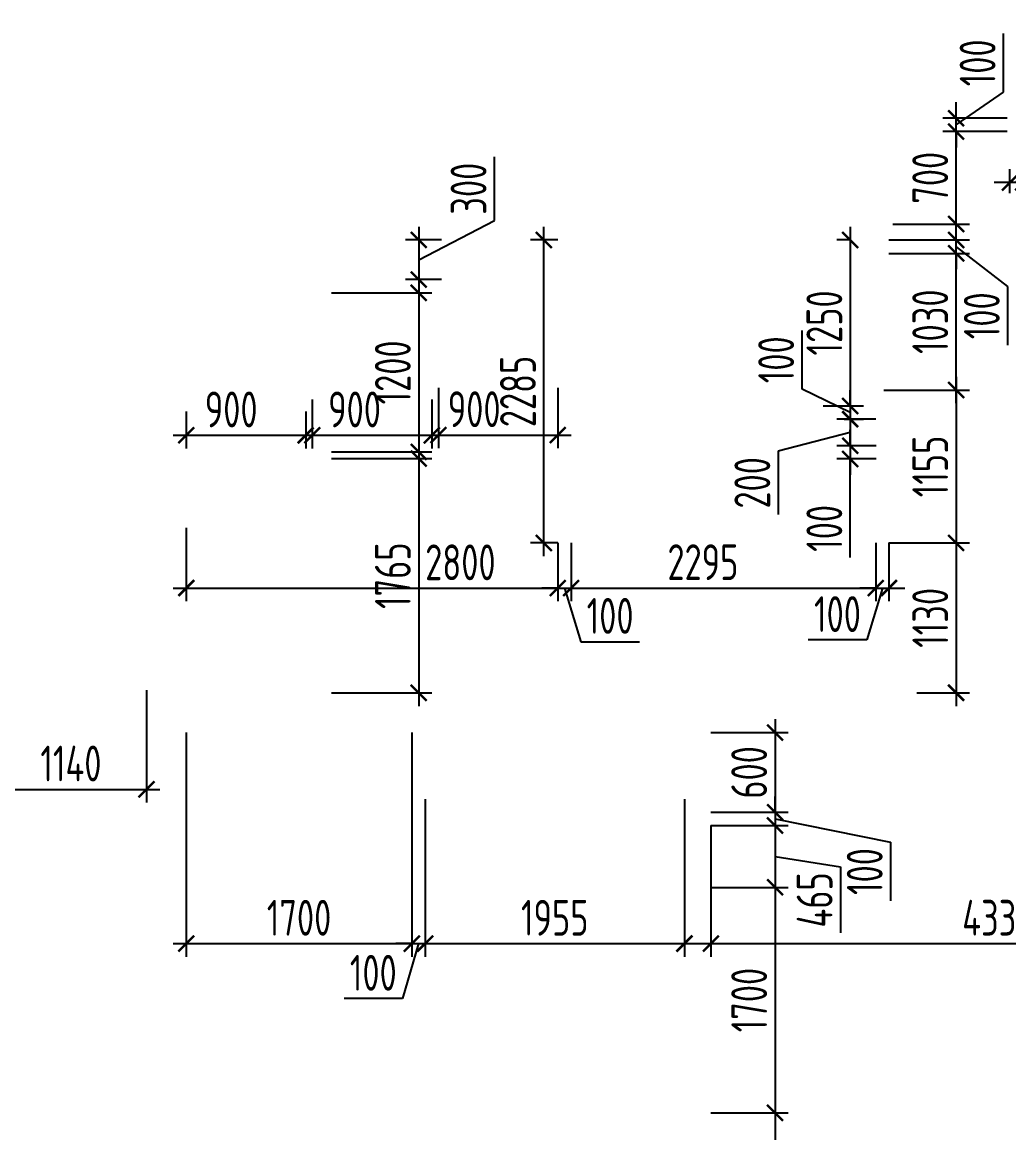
# Model space of a CAD drawing. Header units: millimetres. Extents: x -350007 to 536090, y -888 to 198380.
# Drawn here: x -60938 to -53500, y 71847 to 80223 of the extents above; entities that cross this region are included whole.
import ezdxf

# ---------------------------------------------------------------- set-up
doc = ezdxf.new("R2010")
doc.units = ezdxf.units.MM
doc.layers.add('АР_Размеры нов.', color=15, linetype='Continuous', lineweight=0)
doc.styles.add('ISOCPEUR', font='isocpeur.ttf', dxfattribs={"width": 0.7})
doc.dimstyles.new('R_100', dxfattribs={"dimtxt": 270, "dimasz": 120, "dimexe": 100, "dimexo": 0, "dimgap": 60, "dimtad": 1, "dimdec": 0, "dimrnd": 5, "dimzin": 0, "dimdsep": 46, "dimtxsty": 'ISOCPEUR', "dimblk": 'ARCHTICK', "dimcen": 0, "dimdle": 100, "dimclrd": 256, "dimclre": 256, "dimclrt": 256, "dimadec": 0, "dimazin": 0, "dimtfac": 2, "dimtdec": 0, "dimtofl": 0, "dimtmove": 1, "dimatfit": 3, "dimfxl": 1, "dimtvp": 3, "dimtolj": 1, "dimtzin": 0, "dimarcsym": 0})

# ---------------------------------------------------------------- blocks, each defined once
blk = doc.blocks.new('_ArchTick')
at = {"color": 0, "linetype": 'ByBlock', "const_width": 0.15}
blk.add_lwpolyline([(-0.5, -0.5), (0.5, 0.5)], dxfattribs=at)
blk = doc.blocks.new('*D2574')
at = {"layer": 'АР_Размеры нов.', "lineweight": -2, "ltscale": 100, "transparency": 16777216}
for p, q in [((-53897, 77348.7), (-53897, 78579)), ((-54403, 78479), (-53797, 78479)), ((-54443, 77448.7), (-53797, 77448.7))]:
    blk.add_line(p, q, dxfattribs=at)
at = {"layer": 'АР_Размеры нов.', "lineweight": -2, "ltscale": 100, "transparency": 16777216, "xscale": 120, "yscale": 120, "zscale": 120}
for p, rotation in [((-53897, 78479), 90), ((-53897, 77448.7), 270)]:
    blk.add_blockref('_ArchTick', p, dxfattribs=dict(at, rotation=rotation))
at = {"layer": 'АР_Размеры нов.', "ltscale": 100, "transparency": 16777216, "insert": (-54092, 77963.9), "char_height": 270, "attachment_point": 5, "rotation": 90, "style": 'ISOCPEUR'}
blk.add_mtext('\\A1;1030', dxfattribs=at)
blk = doc.blocks.new('*D2812')
at = {"layer": 'АР_Размеры нов.', "lineweight": -2, "ltscale": 100, "transparency": 16777216}
for p, q in [((-61140.7, 75185.7), (-61140.7, 74337.2)), ((-60000.7, 75185.7), (-60000.7, 74337.2)), ((-61240.7, 74437.2), (-59900.7, 74437.2))]:
    blk.add_line(p, q, dxfattribs=at)
at = {"layer": 'АР_Размеры нов.', "lineweight": -2, "ltscale": 100, "transparency": 16777216, "xscale": 120, "yscale": 120, "zscale": 120, "rotation": 180}
blk.add_blockref('_ArchTick', (-61140.7, 74437.2), dxfattribs=at)
at = {"layer": 'АР_Размеры нов.', "lineweight": -2, "ltscale": 100, "transparency": 16777216, "xscale": 120, "yscale": 120, "zscale": 120}
blk.add_blockref('_ArchTick', (-60000.7, 74437.2), dxfattribs=at)
at = {"layer": 'АР_Размеры нов.', "ltscale": 100, "transparency": 16777216, "insert": (-60570.7, 74632.2), "char_height": 270, "attachment_point": 5, "style": 'ISOCPEUR'}
blk.add_mtext('\\A1;1140', dxfattribs=at)
blk = doc.blocks.new('*D1911')
at = {"layer": 'АР_Размеры нов.', "lineweight": -2, "ltscale": 100, "transparency": 16777216}
for p, q in [((-55262, 73798.2), (-55262, 71898.2)), ((-55745.7, 73698.2), (-55162, 73698.2)), ((-55745.7, 71998.2), (-55162, 71998.2))]:
    blk.add_line(p, q, dxfattribs=at)
at = {"layer": 'АР_Размеры нов.', "lineweight": -2, "ltscale": 100, "transparency": 16777216, "xscale": 120, "yscale": 120, "zscale": 120}
for p, rotation in [((-55262, 73698.2), 90), ((-55262, 71998.2), 270)]:
    blk.add_blockref('_ArchTick', p, dxfattribs=dict(at, rotation=rotation))
at = {"layer": 'АР_Размеры нов.', "ltscale": 100, "transparency": 16777216, "insert": (-55457, 72848.2), "char_height": 270, "attachment_point": 5, "rotation": 90, "style": 'ISOCPEUR'}
blk.add_mtext('\\A1;1700', dxfattribs=at)
blk = doc.blocks.new('*D1912')
at = {"layer": 'АР_Размеры нов.', "lineweight": -2, "ltscale": 100, "transparency": 16777216}
for p, q in [((-53897, 77348.7), (-53897, 78579)), ((-54403, 78479), (-53797, 78479)), ((-54443, 77448.7), (-53797, 77448.7))]:
    blk.add_line(p, q, dxfattribs=at)
at = {"layer": 'АР_Размеры нов.', "lineweight": -2, "ltscale": 100, "transparency": 16777216, "xscale": 120, "yscale": 120, "zscale": 120}
for p, rotation in [((-53897, 78479), 90), ((-53897, 77448.7), 270)]:
    blk.add_blockref('_ArchTick', p, dxfattribs=dict(at, rotation=rotation))
at = {"layer": 'АР_Размеры нов.', "ltscale": 100, "transparency": 16777216, "insert": (-54092, 77963.9), "char_height": 270, "attachment_point": 5, "rotation": 90, "style": 'ISOCPEUR'}
blk.add_mtext('\\A1;1030', dxfattribs=at)
blk = doc.blocks.new('*D1915')
at = {"layer": 'АР_Размеры нов.', "lineweight": -2, "ltscale": 100, "transparency": 16777216}
for p, q in [((-55262, 72098.2), (-55262, 71095.7)), ((-55745.7, 71998.2), (-55162, 71998.2)), ((-55745.7, 71195.7), (-55162, 71195.7))]:
    blk.add_line(p, q, dxfattribs=at)
at = {"layer": 'АР_Размеры нов.', "lineweight": -2, "ltscale": 100, "transparency": 16777216, "xscale": 120, "yscale": 120, "zscale": 120}
for p, rotation in [((-55262, 71998.2), 90), ((-55262, 71195.7), 270)]:
    blk.add_blockref('_ArchTick', p, dxfattribs=dict(at, rotation=rotation))
at = {"layer": 'АР_Размеры нов.', "ltscale": 100, "transparency": 16777216, "insert": (-55457, 71596.9), "char_height": 270, "attachment_point": 5, "rotation": 90, "style": 'ISOCPEUR'}
blk.add_mtext('\\A1;800', dxfattribs=at)
blk = doc.blocks.new('*D1918')
at = {"layer": 'АР_Размеры нов.', "lineweight": -2, "ltscale": 500, "transparency": 16777216}
for p, q in [((-59700.7, 74865.7), (-59700.7, 73173.9)), ((-58000.7, 74865.7), (-58000.7, 73173.9)), ((-59800.7, 73273.9), (-57900.7, 73273.9))]:
    blk.add_line(p, q, dxfattribs=at)
at = {"layer": 'АР_Размеры нов.', "lineweight": -2, "ltscale": 500, "transparency": 16777216, "xscale": 120, "yscale": 120, "zscale": 120, "rotation": 180}
blk.add_blockref('_ArchTick', (-59700.7, 73273.9), dxfattribs=at)
at = {"layer": 'АР_Размеры нов.', "lineweight": -2, "ltscale": 500, "transparency": 16777216, "xscale": 120, "yscale": 120, "zscale": 120}
blk.add_blockref('_ArchTick', (-58000.7, 73273.9), dxfattribs=at)
at = {"layer": 'АР_Размеры нов.', "lineweight": 13, "ltscale": 500, "transparency": 16777216, "insert": (-58850.7, 73468.9), "char_height": 270, "attachment_point": 5, "style": 'ISOCPEUR'}
blk.add_mtext('\\A1;1700', dxfattribs=at)
blk = doc.blocks.new('*D1919')
at = {"layer": 'АР_Размеры нов.', "lineweight": -2, "ltscale": 500, "transparency": 16777216}
for p, q in [((-58000.7, 74865.7), (-58000.7, 73173.9)), ((-57900.7, 74364.5), (-57900.7, 73173.9)), ((-58000.7, 73273.9), (-58120.7, 73273.9)), ((-57950.7, 73273.9), (-58070.5, 72858.8)), ((-58000.7, 73273.9), (-57900.7, 73273.9)), ((-57900.7, 73273.9), (-57780.7, 73273.9)), ((-58070.5, 72858.8), (-58511.8, 72858.8))]:
    blk.add_line(p, q, dxfattribs=at)
at = {"layer": 'АР_Размеры нов.', "lineweight": -2, "ltscale": 500, "transparency": 16777216, "xscale": 120, "yscale": 120, "zscale": 120}
blk.add_blockref('_ArchTick', (-58000.7, 73273.9), dxfattribs=at)
at = {"layer": 'АР_Размеры нов.', "lineweight": -2, "ltscale": 500, "transparency": 16777216, "xscale": 120, "yscale": 120, "zscale": 120, "rotation": 180}
blk.add_blockref('_ArchTick', (-57900.7, 73273.9), dxfattribs=at)
at = {"layer": 'АР_Размеры нов.', "lineweight": 13, "ltscale": 500, "transparency": 16777216, "insert": (-58291.1, 73053.8), "char_height": 270, "attachment_point": 5, "style": 'ISOCPEUR'}
blk.add_mtext('\\A1;100', dxfattribs=at)
blk = doc.blocks.new('*D1920')
at = {"layer": 'АР_Размеры нов.', "lineweight": -2, "ltscale": 500, "transparency": 16777216}
for p, q in [((-57900.7, 74364.5), (-57900.7, 73173.9)), ((-55945.7, 74364.5), (-55945.7, 73173.9)), ((-58000.7, 73273.9), (-55845.7, 73273.9))]:
    blk.add_line(p, q, dxfattribs=at)
at = {"layer": 'АР_Размеры нов.', "lineweight": -2, "ltscale": 500, "transparency": 16777216, "xscale": 120, "yscale": 120, "zscale": 120, "rotation": 180}
blk.add_blockref('_ArchTick', (-57900.7, 73273.9), dxfattribs=at)
at = {"layer": 'АР_Размеры нов.', "lineweight": -2, "ltscale": 500, "transparency": 16777216, "xscale": 120, "yscale": 120, "zscale": 120}
blk.add_blockref('_ArchTick', (-55945.7, 73273.9), dxfattribs=at)
at = {"layer": 'АР_Размеры нов.', "lineweight": 13, "ltscale": 500, "transparency": 16777216, "insert": (-56923.2, 73468.9), "char_height": 270, "attachment_point": 5, "style": 'ISOCPEUR'}
blk.add_mtext('\\A1;1955', dxfattribs=at)
blk = doc.blocks.new('*D1921')
at = {"layer": 'АР_Размеры нов.', "lineweight": -2, "ltscale": 500, "transparency": 16777216}
for p, q in [((-51410.8, 74262.9), (-51410.8, 73173.9)), ((-55745.7, 74164.5), (-55745.7, 73173.9)), ((-55845.7, 73273.9), (-51310.8, 73273.9))]:
    blk.add_line(p, q, dxfattribs=at)
at = {"layer": 'АР_Размеры нов.', "lineweight": -2, "ltscale": 500, "transparency": 16777216, "xscale": 120, "yscale": 120, "zscale": 120, "rotation": 180}
blk.add_blockref('_ArchTick', (-55745.7, 73273.9), dxfattribs=at)
at = {"layer": 'АР_Размеры нов.', "lineweight": -2, "ltscale": 500, "transparency": 16777216, "xscale": 120, "yscale": 120, "zscale": 120}
blk.add_blockref('_ArchTick', (-51410.8, 73273.9), dxfattribs=at)
at = {"layer": 'АР_Размеры нов.', "lineweight": 13, "ltscale": 500, "transparency": 16777216, "insert": (-53578.2, 73468.9), "char_height": 270, "attachment_point": 5, "style": 'ISOCPEUR'}
blk.add_mtext('\\A1;4335', dxfattribs=at)
blk = doc.blocks.new('*D1922')
at = {"layer": 'АР_Размеры нов.', "lineweight": -2, "ltscale": 500, "transparency": 16777216}
for p, q in [((-55262, 74965.7), (-55262, 74164.5)), ((-55745.7, 74865.7), (-55162, 74865.7)), ((-55745.7, 74264.5), (-55162, 74264.5))]:
    blk.add_line(p, q, dxfattribs=at)
at = {"layer": 'АР_Размеры нов.', "lineweight": -2, "ltscale": 500, "transparency": 16777216, "xscale": 120, "yscale": 120, "zscale": 120}
for p, rotation in [((-55262, 74865.7), 90), ((-55262, 74264.5), 270)]:
    blk.add_blockref('_ArchTick', p, dxfattribs=dict(at, rotation=rotation))
at = {"layer": 'АР_Размеры нов.', "lineweight": 13, "ltscale": 500, "transparency": 16777216, "insert": (-55457, 74565.1), "char_height": 270, "attachment_point": 5, "rotation": 90, "style": 'ISOCPEUR'}
blk.add_mtext('\\A1;600', dxfattribs=at)
blk = doc.blocks.new('*D1923')
at = {"layer": 'АР_Размеры нов.', "lineweight": -2, "ltscale": 500, "transparency": 16777216}
for p, q in [((-55262, 74264.5), (-55262, 74384.5)), ((-55745.7, 74264.5), (-55162, 74264.5)), ((-55262, 74264.5), (-55262, 74164.5)), ((-55262, 74214.5), (-54391, 74038.1)), ((-55745.7, 74164.5), (-55162, 74164.5)), ((-55262, 74164.5), (-55262, 74044.5)), ((-54391, 74038.1), (-54391, 73596.8))]:
    blk.add_line(p, q, dxfattribs=at)
at = {"layer": 'АР_Размеры нов.', "lineweight": -2, "ltscale": 500, "transparency": 16777216, "xscale": 120, "yscale": 120, "zscale": 120}
for p, rotation in [((-55262, 74264.5), 270), ((-55262, 74164.5), 90)]:
    blk.add_blockref('_ArchTick', p, dxfattribs=dict(at, rotation=rotation))
at = {"layer": 'АР_Размеры нов.', "lineweight": 13, "ltscale": 500, "transparency": 16777216, "insert": (-54586, 73817.4), "char_height": 270, "attachment_point": 5, "rotation": 90, "style": 'ISOCPEUR'}
blk.add_mtext('\\A1;100', dxfattribs=at)
blk = doc.blocks.new('*D1924')
at = {"layer": 'АР_Размеры нов.', "lineweight": -2, "ltscale": 500, "transparency": 16777216}
for p, q in [((-55262, 74264.5), (-55262, 73598.2)), ((-55745.7, 74164.5), (-55162, 74164.5)), ((-55262, 73931.3), (-54768.7, 73852.3)), ((-54768.7, 73852.3), (-54768.7, 73354.3)), ((-55745.7, 73698.2), (-55162, 73698.2))]:
    blk.add_line(p, q, dxfattribs=at)
at = {"layer": 'АР_Размеры нов.', "lineweight": -2, "ltscale": 500, "transparency": 16777216, "xscale": 120, "yscale": 120, "zscale": 120}
for p, rotation in [((-55262, 74164.5), 90), ((-55262, 73698.2), 270)]:
    blk.add_blockref('_ArchTick', p, dxfattribs=dict(at, rotation=rotation))
at = {"layer": 'АР_Размеры нов.', "lineweight": 13, "ltscale": 500, "transparency": 16777216, "insert": (-54963.7, 73603.3), "char_height": 270, "attachment_point": 5, "rotation": 90, "style": 'ISOCPEUR'}
blk.add_mtext('\\A1;465', dxfattribs=at)
blk = doc.blocks.new('*D1925')
at = {"layer": 'АР_Размеры нов.', "lineweight": -2, "ltscale": 500, "transparency": 16777216}
for p, q in [((-57377.8, 78727.5), (-57377.8, 79206.6)), ((-57948.8, 78430.9), (-57377.8, 78727.5)), ((-57948.8, 78680.3), (-57948.8, 78181.5)), ((-57776.7, 78580.3), (-58048.8, 78580.3)), ((-57776.7, 78281.5), (-58048.8, 78281.5))]:
    blk.add_line(p, q, dxfattribs=at)
at = {"layer": 'АР_Размеры нов.', "lineweight": -2, "ltscale": 500, "transparency": 16777216, "xscale": 120, "yscale": 120, "zscale": 120}
for p, rotation in [((-57948.8, 78580.3), 90), ((-57948.8, 78281.5), 270)]:
    blk.add_blockref('_ArchTick', p, dxfattribs=dict(at, rotation=rotation))
at = {"layer": 'АР_Размеры нов.', "lineweight": 13, "ltscale": 500, "transparency": 16777216, "insert": (-57572.8, 78967), "char_height": 270, "attachment_point": 5, "rotation": 90, "style": 'ISOCPEUR'}
blk.add_mtext('\\A1;300', dxfattribs=at)
blk = doc.blocks.new('*D1926')
at = {"layer": 'АР_Размеры нов.', "lineweight": -2, "ltscale": 500, "transparency": 16777216}
for p, q in [((-57948.8, 78281.5), (-57948.8, 76881.5)), ((-58607, 78181.5), (-57848.8, 78181.5)), ((-58607, 76981.5), (-57848.8, 76981.5))]:
    blk.add_line(p, q, dxfattribs=at)
at = {"layer": 'АР_Размеры нов.', "lineweight": -2, "ltscale": 500, "transparency": 16777216, "xscale": 120, "yscale": 120, "zscale": 120}
for p, rotation in [((-57948.8, 78181.5), 90), ((-57948.8, 76981.5), 270)]:
    blk.add_blockref('_ArchTick', p, dxfattribs=dict(at, rotation=rotation))
at = {"layer": 'АР_Размеры нов.', "lineweight": 13, "ltscale": 500, "transparency": 16777216, "insert": (-58143.8, 77581.5), "char_height": 270, "attachment_point": 5, "rotation": 90, "style": 'ISOCPEUR'}
blk.add_mtext('\\A1;1200', dxfattribs=at)
blk = doc.blocks.new('*D1927')
at = {"layer": 'АР_Размеры нов.', "lineweight": -2, "ltscale": 500, "transparency": 16777216}
for p, q in [((-57948.8, 77031.5), (-57948.8, 75065.7)), ((-58607, 76931.5), (-57848.8, 76931.5)), ((-58607, 75165.7), (-57848.8, 75165.7))]:
    blk.add_line(p, q, dxfattribs=at)
at = {"layer": 'АР_Размеры нов.', "lineweight": -2, "ltscale": 500, "transparency": 16777216, "xscale": 120, "yscale": 120, "zscale": 120}
for p, rotation in [((-57948.8, 76931.5), 90), ((-57948.8, 75165.7), 270)]:
    blk.add_blockref('_ArchTick', p, dxfattribs=dict(at, rotation=rotation))
at = {"layer": 'АР_Размеры нов.', "lineweight": 13, "ltscale": 500, "transparency": 16777216, "insert": (-58143.8, 76048.6), "char_height": 270, "attachment_point": 5, "rotation": 90, "style": 'ISOCPEUR'}
blk.add_mtext('\\A1;1765', dxfattribs=at)
blk = doc.blocks.new('*D1928')
at = {"layer": 'АР_Размеры нов.', "lineweight": -2, "ltscale": 500, "transparency": 16777216}
for p, q in [((-59700.7, 77285.7), (-59700.7, 77007.4)), ((-58800.7, 77285.7), (-58800.7, 77007.4)), ((-59800.7, 77107.4), (-58700.7, 77107.4))]:
    blk.add_line(p, q, dxfattribs=at)
at = {"layer": 'АР_Размеры нов.', "lineweight": -2, "ltscale": 500, "transparency": 16777216, "xscale": 120, "yscale": 120, "zscale": 120, "rotation": 180}
blk.add_blockref('_ArchTick', (-59700.7, 77107.4), dxfattribs=at)
at = {"layer": 'АР_Размеры нов.', "lineweight": -2, "ltscale": 500, "transparency": 16777216, "xscale": 120, "yscale": 120, "zscale": 120}
blk.add_blockref('_ArchTick', (-58800.7, 77107.4), dxfattribs=at)
at = {"layer": 'АР_Размеры нов.', "lineweight": 13, "ltscale": 500, "transparency": 16777216, "insert": (-59362.6, 77302.4), "char_height": 270, "attachment_point": 5, "style": 'ISOCPEUR'}
blk.add_mtext('\\A1;900', dxfattribs=at)
blk = doc.blocks.new('*D1929')
at = {"layer": 'АР_Размеры нов.', "lineweight": -2, "ltscale": 500, "transparency": 16777216}
for p, q in [((-58750.7, 77378.2), (-58750.7, 77007.4)), ((-57850.4, 77378.2), (-57850.4, 77007.4)), ((-58850.7, 77107.4), (-57750.4, 77107.4))]:
    blk.add_line(p, q, dxfattribs=at)
at = {"layer": 'АР_Размеры нов.', "lineweight": -2, "ltscale": 500, "transparency": 16777216, "xscale": 120, "yscale": 120, "zscale": 120, "rotation": 180}
blk.add_blockref('_ArchTick', (-58750.7, 77107.4), dxfattribs=at)
at = {"layer": 'АР_Размеры нов.', "lineweight": -2, "ltscale": 500, "transparency": 16777216, "xscale": 120, "yscale": 120, "zscale": 120}
blk.add_blockref('_ArchTick', (-57850.4, 77107.4), dxfattribs=at)
at = {"layer": 'АР_Размеры нов.', "lineweight": 13, "ltscale": 500, "transparency": 16777216, "insert": (-58432.4, 77302.4), "char_height": 270, "attachment_point": 5, "style": 'ISOCPEUR'}
blk.add_mtext('\\A1;900', dxfattribs=at)
blk = doc.blocks.new('*D1930')
at = {"layer": 'АР_Размеры нов.', "lineweight": -2, "ltscale": 500, "transparency": 16777216}
for p, q in [((-57800.4, 77464.3), (-57800.4, 77009.2)), ((-56900.4, 77464.3), (-56900.4, 77009.2)), ((-57900.4, 77109.2), (-56800.4, 77109.2))]:
    blk.add_line(p, q, dxfattribs=at)
at = {"layer": 'АР_Размеры нов.', "lineweight": -2, "ltscale": 500, "transparency": 16777216, "xscale": 120, "yscale": 120, "zscale": 120, "rotation": 180}
blk.add_blockref('_ArchTick', (-57800.4, 77109.2), dxfattribs=at)
at = {"layer": 'АР_Размеры нов.', "lineweight": -2, "ltscale": 500, "transparency": 16777216, "xscale": 120, "yscale": 120, "zscale": 120}
blk.add_blockref('_ArchTick', (-56900.4, 77109.2), dxfattribs=at)
at = {"layer": 'АР_Размеры нов.', "lineweight": 13, "ltscale": 500, "transparency": 16777216, "insert": (-57530.5, 77304.2), "char_height": 270, "attachment_point": 5, "style": 'ISOCPEUR'}
blk.add_mtext('\\A1;900', dxfattribs=at)
blk = doc.blocks.new('*D1931')
at = {"layer": 'АР_Размеры нов.', "lineweight": -2, "ltscale": 500, "transparency": 16777216}
for p, q in [((-59700.7, 76409), (-59700.7, 75855.6)), ((-56900.4, 76295.2), (-56900.4, 75855.6)), ((-59800.7, 75955.6), (-56800.4, 75955.6))]:
    blk.add_line(p, q, dxfattribs=at)
at = {"layer": 'АР_Размеры нов.', "lineweight": -2, "ltscale": 500, "transparency": 16777216, "xscale": 120, "yscale": 120, "zscale": 120, "rotation": 180}
blk.add_blockref('_ArchTick', (-59700.7, 75955.6), dxfattribs=at)
at = {"layer": 'АР_Размеры нов.', "lineweight": -2, "ltscale": 500, "transparency": 16777216, "xscale": 120, "yscale": 120, "zscale": 120}
blk.add_blockref('_ArchTick', (-56900.4, 75955.6), dxfattribs=at)
at = {"layer": 'АР_Размеры нов.', "lineweight": 13, "ltscale": 500, "transparency": 16777216, "insert": (-57634.3, 76149.2), "char_height": 270, "attachment_point": 5, "style": 'ISOCPEUR'}
blk.add_mtext('\\A1;2800', dxfattribs=at)
blk = doc.blocks.new('*D1932')
at = {"layer": 'АР_Размеры нов.', "lineweight": -2, "ltscale": 500, "transparency": 16777216}
for p, q in [((-56900.4, 76295.2), (-56900.4, 75855.6)), ((-56800.4, 76295.2), (-56800.4, 75855.6)), ((-56900.4, 75955.6), (-57020.4, 75955.6)), ((-56900.4, 75955.6), (-56800.4, 75955.6)), ((-56850.4, 75955.6), (-56726.3, 75550.5)), ((-56800.4, 75955.6), (-56680.4, 75955.6)), ((-56726.3, 75550.5), (-56285, 75550.5))]:
    blk.add_line(p, q, dxfattribs=at)
at = {"layer": 'АР_Размеры нов.', "lineweight": -2, "ltscale": 500, "transparency": 16777216, "xscale": 120, "yscale": 120, "zscale": 120}
blk.add_blockref('_ArchTick', (-56900.4, 75955.6), dxfattribs=at)
at = {"layer": 'АР_Размеры нов.', "lineweight": -2, "ltscale": 500, "transparency": 16777216, "xscale": 120, "yscale": 120, "zscale": 120, "rotation": 180}
blk.add_blockref('_ArchTick', (-56800.4, 75955.6), dxfattribs=at)
at = {"layer": 'АР_Размеры нов.', "lineweight": 13, "ltscale": 500, "transparency": 16777216, "insert": (-56505.6, 75745.5), "char_height": 270, "attachment_point": 5, "style": 'ISOCPEUR'}
blk.add_mtext('\\A1;100', dxfattribs=at)
blk = doc.blocks.new('*D1933')
at = {"layer": 'АР_Размеры нов.', "lineweight": -2, "ltscale": 500, "transparency": 16777216}
for p, q in [((-56800.4, 76295.2), (-56800.4, 75855.6)), ((-54503, 76295.7), (-54503, 75855.6)), ((-56900.4, 75955.6), (-54403, 75955.6))]:
    blk.add_line(p, q, dxfattribs=at)
at = {"layer": 'АР_Размеры нов.', "lineweight": -2, "ltscale": 500, "transparency": 16777216, "xscale": 120, "yscale": 120, "zscale": 120, "rotation": 180}
blk.add_blockref('_ArchTick', (-56800.4, 75955.6), dxfattribs=at)
at = {"layer": 'АР_Размеры нов.', "lineweight": -2, "ltscale": 500, "transparency": 16777216, "xscale": 120, "yscale": 120, "zscale": 120}
blk.add_blockref('_ArchTick', (-54503, 75955.6), dxfattribs=at)
at = {"layer": 'АР_Размеры нов.', "lineweight": 13, "ltscale": 500, "transparency": 16777216, "insert": (-55805.8, 76150.6), "char_height": 270, "attachment_point": 5, "style": 'ISOCPEUR'}
blk.add_mtext('\\A1;2295', dxfattribs=at)
blk = doc.blocks.new('*D1934')
at = {"layer": 'АР_Размеры нов.', "lineweight": -2, "ltscale": 500, "transparency": 16777216}
for p, q in [((-54503, 76295.7), (-54503, 75855.6)), ((-54403, 76295.7), (-54403, 75855.6)), ((-54503, 75955.6), (-54623, 75955.6)), ((-54453, 75955.6), (-54570.5, 75563.8)), ((-54503, 75955.6), (-54403, 75955.6)), ((-54403, 75955.6), (-54283, 75955.6)), ((-54570.5, 75563.8), (-55011.8, 75563.8))]:
    blk.add_line(p, q, dxfattribs=at)
at = {"layer": 'АР_Размеры нов.', "lineweight": -2, "ltscale": 500, "transparency": 16777216, "xscale": 120, "yscale": 120, "zscale": 120}
blk.add_blockref('_ArchTick', (-54503, 75955.6), dxfattribs=at)
at = {"layer": 'АР_Размеры нов.', "lineweight": -2, "ltscale": 500, "transparency": 16777216, "xscale": 120, "yscale": 120, "zscale": 120, "rotation": 180}
blk.add_blockref('_ArchTick', (-54403, 75955.6), dxfattribs=at)
at = {"layer": 'АР_Размеры нов.', "lineweight": 13, "ltscale": 500, "transparency": 16777216, "insert": (-54791.2, 75758.8), "char_height": 270, "attachment_point": 5, "style": 'ISOCPEUR'}
blk.add_mtext('\\A1;100', dxfattribs=at)
blk = doc.blocks.new('*D1935')
at = {"layer": 'АР_Размеры нов.', "lineweight": -2, "ltscale": 500, "transparency": 16777216}
for p, q in [((-53897, 78580.3), (-53897, 78700.3)), ((-54403, 78580.3), (-53797, 78580.3)), ((-53897, 78479), (-53897, 78580.3)), ((-54403, 78479), (-53797, 78479)), ((-53897, 78529.7), (-53508.5, 78229.5)), ((-53897, 78479), (-53897, 78359)), ((-53508.5, 78229.5), (-53508.5, 77788.2))]:
    blk.add_line(p, q, dxfattribs=at)
at = {"layer": 'АР_Размеры нов.', "lineweight": -2, "ltscale": 500, "transparency": 16777216, "xscale": 120, "yscale": 120, "zscale": 120}
for p, rotation in [((-53897, 78580.3), 270), ((-53897, 78479), 90)]:
    blk.add_blockref('_ArchTick', p, dxfattribs=dict(at, rotation=rotation))
at = {"layer": 'АР_Размеры нов.', "lineweight": 13, "ltscale": 500, "transparency": 16777216, "insert": (-53703.5, 78008.9), "char_height": 270, "attachment_point": 5, "rotation": 90, "style": 'ISOCPEUR'}
blk.add_mtext('\\A1;100', dxfattribs=at)
blk = doc.blocks.new('*D1936')
at = {"layer": 'АР_Размеры нов.', "lineweight": -2, "ltscale": 500, "transparency": 16777216}
for p, q in [((-53897, 77548.7), (-53897, 76195.7)), ((-54443, 77448.7), (-53797, 77448.7)), ((-54403, 76295.7), (-53797, 76295.7))]:
    blk.add_line(p, q, dxfattribs=at)
at = {"layer": 'АР_Размеры нов.', "lineweight": -2, "ltscale": 500, "transparency": 16777216, "xscale": 120, "yscale": 120, "zscale": 120}
for p, rotation in [((-53897, 77448.7), 90), ((-53897, 76295.7), 270)]:
    blk.add_blockref('_ArchTick', p, dxfattribs=dict(at, rotation=rotation))
at = {"layer": 'АР_Размеры нов.', "lineweight": 13, "ltscale": 500, "transparency": 16777216, "insert": (-54092, 76872.2), "char_height": 270, "attachment_point": 5, "rotation": 90, "style": 'ISOCPEUR'}
blk.add_mtext('\\A1;1155', dxfattribs=at)
blk = doc.blocks.new('*D1937')
at = {"layer": 'АР_Размеры нов.', "lineweight": -2, "ltscale": 500, "transparency": 16777216}
for p, q in [((-53897, 76395.7), (-53897, 75065.7)), ((-54403, 76295.7), (-53797, 76295.7)), ((-54192.4, 75165.7), (-53797, 75165.7))]:
    blk.add_line(p, q, dxfattribs=at)
at = {"layer": 'АР_Размеры нов.', "lineweight": -2, "ltscale": 500, "transparency": 16777216, "xscale": 120, "yscale": 120, "zscale": 120}
for p, rotation in [((-53897, 76295.7), 90), ((-53897, 75165.7), 270)]:
    blk.add_blockref('_ArchTick', p, dxfattribs=dict(at, rotation=rotation))
at = {"layer": 'АР_Размеры нов.', "lineweight": 13, "ltscale": 500, "transparency": 16777216, "insert": (-54092, 75730.7), "char_height": 270, "attachment_point": 5, "rotation": 90, "style": 'ISOCPEUR'}
blk.add_mtext('\\A1;1130', dxfattribs=at)
blk = doc.blocks.new('*D1938')
at = {"layer": 'АР_Размеры нов.', "lineweight": -2, "ltscale": 500, "transparency": 16777216}
for p, q in [((-54695.4, 78680.4), (-54695.4, 77228.7)), ((-54695.4, 78580.4), (-54795.4, 78580.4)), ((-54898.8, 77328.7), (-54595.4, 77328.7))]:
    blk.add_line(p, q, dxfattribs=at)
at = {"layer": 'АР_Размеры нов.', "lineweight": -2, "ltscale": 500, "transparency": 16777216, "xscale": 120, "yscale": 120, "zscale": 120}
for p, rotation in [((-54695.4, 78580.4), 90), ((-54695.4, 77328.7), 270)]:
    blk.add_blockref('_ArchTick', p, dxfattribs=dict(at, rotation=rotation))
at = {"layer": 'АР_Размеры нов.', "lineweight": 13, "ltscale": 500, "transparency": 16777216, "insert": (-54890.4, 77954.6), "char_height": 270, "attachment_point": 5, "rotation": 90, "style": 'ISOCPEUR'}
blk.add_mtext('\\A1;1250', dxfattribs=at)
blk = doc.blocks.new('*D1939')
at = {"layer": 'АР_Размеры нов.', "lineweight": -2, "ltscale": 500, "transparency": 16777216}
for p, q in [((-55058.7, 77456.3), (-55058.7, 77897.6)), ((-54695.4, 77278.7), (-55058.7, 77456.3)), ((-54695.4, 77328.7), (-54695.4, 77448.7)), ((-54742.2, 77328.7), (-54595.4, 77328.7)), ((-54695.4, 77328.7), (-54695.4, 77228.7)), ((-54742.2, 77228.7), (-54595.4, 77228.7)), ((-54695.4, 77228.7), (-54695.4, 77108.7))]:
    blk.add_line(p, q, dxfattribs=at)
at = {"layer": 'АР_Размеры нов.', "lineweight": -2, "ltscale": 500, "transparency": 16777216, "xscale": 120, "yscale": 120, "zscale": 120}
for p, rotation in [((-54695.4, 77328.7), 270), ((-54695.4, 77228.7), 90)]:
    blk.add_blockref('_ArchTick', p, dxfattribs=dict(at, rotation=rotation))
at = {"layer": 'АР_Размеры нов.', "lineweight": 13, "ltscale": 500, "transparency": 16777216, "insert": (-55253.7, 77677), "char_height": 270, "attachment_point": 5, "rotation": 90, "style": 'ISOCPEUR'}
blk.add_mtext('\\A1;100', dxfattribs=at)
blk = doc.blocks.new('*D2201')
at = {"layer": 'АР_Размеры нов.', "lineweight": -2, "ltscale": 500, "transparency": 16777216}
for p, q in [((-57005.3, 76195.2), (-57005.3, 78680.3)), ((-56900.4, 78580.3), (-57105.3, 78580.3)), ((-56900.4, 76295.2), (-57105.3, 76295.2))]:
    blk.add_line(p, q, dxfattribs=at)
at = {"layer": 'АР_Размеры нов.', "lineweight": -2, "ltscale": 500, "transparency": 16777216, "xscale": 120, "yscale": 120, "zscale": 120}
for p, rotation in [((-57005.3, 78580.3), 90), ((-57005.3, 76295.2), 270)]:
    blk.add_blockref('_ArchTick', p, dxfattribs=dict(at, rotation=rotation))
at = {"layer": 'АР_Размеры нов.', "lineweight": 13, "ltscale": 500, "transparency": 16777216, "insert": (-57200.3, 77437.7), "char_height": 270, "attachment_point": 5, "rotation": 90, "style": 'ISOCPEUR'}
blk.add_mtext('\\A1;2285', dxfattribs=at)
blk = doc.blocks.new('*D2098')
at = {"layer": 'АР_Размеры нов.', "lineweight": -2, "ltscale": 500, "transparency": 16777216}
for p, q in [((-53441.2, 79013.9), (-53343.7, 79338.9)), ((-53343.7, 79338.9), (-52902.4, 79338.9)), ((-53491.2, 78934.2), (-53491.2, 79113.9)), ((-53391.2, 78660.4), (-53391.2, 79113.9)), ((-53491.2, 79013.9), (-53611.2, 79013.9)), ((-53391.2, 79013.9), (-53491.2, 79013.9)), ((-53391.2, 79013.9), (-53271.2, 79013.9))]:
    blk.add_line(p, q, dxfattribs=at)
at = {"layer": 'АР_Размеры нов.', "lineweight": -2, "ltscale": 500, "transparency": 16777216, "xscale": 120, "yscale": 120, "zscale": 120}
blk.add_blockref('_ArchTick', (-53491.2, 79013.9), dxfattribs=at)
at = {"layer": 'АР_Размеры нов.', "lineweight": -2, "ltscale": 500, "transparency": 16777216, "xscale": 120, "yscale": 120, "zscale": 120, "rotation": 180}
blk.add_blockref('_ArchTick', (-53391.2, 79013.9), dxfattribs=at)
at = {"layer": 'АР_Размеры нов.', "lineweight": 13, "ltscale": 500, "transparency": 16777216, "insert": (-53123, 79533.9), "char_height": 270, "attachment_point": 5, "style": 'ISOCPEUR'}
blk.add_mtext('\\A1;100', dxfattribs=at)
blk = doc.blocks.new('*D2099')
at = {"layer": 'АР_Размеры нов.', "lineweight": -2, "ltscale": 500, "transparency": 16777216}
for p, q in [((-53897, 78600.3), (-53897, 79498.5)), ((-53511.2, 79398.5), (-53997, 79398.5)), ((-54374, 78700.3), (-53797, 78700.3))]:
    blk.add_line(p, q, dxfattribs=at)
at = {"layer": 'АР_Размеры нов.', "lineweight": -2, "ltscale": 500, "transparency": 16777216, "xscale": 120, "yscale": 120, "zscale": 120}
for p, rotation in [((-53897, 79398.5), 90), ((-53897, 78700.3), 270)]:
    blk.add_blockref('_ArchTick', p, dxfattribs=dict(at, rotation=rotation))
at = {"layer": 'АР_Размеры нов.', "lineweight": 13, "ltscale": 500, "transparency": 16777216, "insert": (-54092, 79049.4), "char_height": 270, "attachment_point": 5, "rotation": 90, "style": 'ISOCPEUR'}
blk.add_mtext('\\A1;700', dxfattribs=at)
blk = doc.blocks.new('*D2100')
at = {"layer": 'АР_Размеры нов.', "lineweight": -2, "ltscale": 500, "transparency": 16777216}
for p, q in [((-53539.9, 79695.3), (-53539.9, 80136.6)), ((-53897, 79448.5), (-53539.9, 79695.3)), ((-53897, 79498.5), (-53897, 79618.5)), ((-53511.2, 79498.5), (-53997, 79498.5)), ((-53897, 79398.5), (-53897, 79498.5)), ((-53511.2, 79398.5), (-53997, 79398.5)), ((-53897, 79398.5), (-53897, 79278.5))]:
    blk.add_line(p, q, dxfattribs=at)
at = {"layer": 'АР_Размеры нов.', "lineweight": -2, "ltscale": 500, "transparency": 16777216, "xscale": 120, "yscale": 120, "zscale": 120}
for p, rotation in [((-53897, 79498.5), 270), ((-53897, 79398.5), 90)]:
    blk.add_blockref('_ArchTick', p, dxfattribs=dict(at, rotation=rotation))
at = {"layer": 'АР_Размеры нов.', "lineweight": 13, "ltscale": 500, "transparency": 16777216, "insert": (-53734.9, 79916), "char_height": 270, "attachment_point": 5, "rotation": 90, "style": 'ISOCPEUR'}
blk.add_mtext('\\A1;100', dxfattribs=at)
blk = doc.blocks.new('*D3140')
at = {"layer": 'АР_Размеры нов.', "lineweight": -2, "transparency": 16777216}
for p, q in [((-54695.4, 77328.7), (-54695.4, 76928.6)), ((-54503.4, 77228.7), (-54795.4, 77228.7)), ((-54695.4, 77128.7), (-55238.3, 76988.3)), ((-55238.3, 76988.3), (-55238.3, 76509.2)), ((-54500.5, 77028.6), (-54795.4, 77028.6))]:
    blk.add_line(p, q, dxfattribs=at)
at = {"layer": 'АР_Размеры нов.', "lineweight": -2, "transparency": 16777216, "xscale": 120, "yscale": 120, "zscale": 120}
for p, rotation in [((-54695.4, 77228.7), 90), ((-54695.4, 77028.6), 270)]:
    blk.add_blockref('_ArchTick', p, dxfattribs=dict(at, rotation=rotation))
at = {"layer": 'АР_Размеры нов.', "transparency": 16777216, "insert": (-55433.3, 76748.8), "char_height": 270, "attachment_point": 5, "rotation": 90, "style": 'ISOCPEUR'}
blk.add_mtext('\\A1;200', dxfattribs=at)
blk = doc.blocks.new('*D3141')
at = {"layer": 'АР_Размеры нов.', "lineweight": -2, "transparency": 16777216}
for p, q in [((-54695.4, 77028.6), (-54695.4, 77148.6)), ((-54500.5, 77028.6), (-54795.4, 77028.6)), ((-54695.4, 77028.6), (-54695.4, 76928.6)), ((-54500.5, 76928.6), (-54795.4, 76928.6)), ((-54695.4, 76928.6), (-54695.4, 76808.6)), ((-54695.4, 76184.7), (-54695.4, 76928.6))]:
    blk.add_line(p, q, dxfattribs=at)
at = {"layer": 'АР_Размеры нов.', "lineweight": -2, "transparency": 16777216, "xscale": 120, "yscale": 120, "zscale": 120}
for p, rotation in [((-54695.4, 77028.6), 270), ((-54695.4, 76928.6), 90)]:
    blk.add_blockref('_ArchTick', p, dxfattribs=dict(at, rotation=rotation))
at = {"layer": 'АР_Размеры нов.', "transparency": 16777216, "insert": (-54890.4, 76405.3), "char_height": 270, "attachment_point": 5, "rotation": 90, "style": 'ISOCPEUR'}
blk.add_mtext('\\A1;100', dxfattribs=at)

msp = doc.modelspace()

# ---------------------------------------------------------------- dimensions: what is measured, and where the dimension line sits
at = {"layer": 'АР_Размеры нов.', "lineweight": 13, "ltscale": 500}
for base, p1, p2, picture, middle in [((-53897, 79498.5), (-53511.2, 79398.5), (-53511.2, 79498.5), '*D2100', (-53539.9, 79755.3)), ((-57948.8, 78281.5), (-57776.7, 78580.3), (-57776.7, 78281.5), '*D1925', (-57377.8, 78787.5)), ((-57005.3, 78580.3), (-56900.4, 76295.2), (-56900.4, 78580.3), '*D2201', (-57005.3, 77437.7)), ((-53897, 78580.3), (-54403, 78479), (-54403, 78580.3), '*D1935', (-53508.5, 78169.5)), ((-54695.4, 77228.7), (-54742.2, 77328.7), (-54742.2, 77228.7), '*D1939', (-55058.7, 77516.3)), ((-55262, 74164.5), (-55745.7, 74264.5), (-55745.7, 74164.5), '*D1923', (-54391, 73978.1)), ((-55262, 73698.2), (-55745.7, 74164.5), (-55745.7, 73698.2), '*D1924', (-54768.7, 73792.3))]:
    dim = msp.add_linear_dim(base=base, p1=p1, p2=p2, angle=90, dimstyle='R_100', override={"dimpost": '\\X'}, dxfattribs=at)
    dim.commit()
    dim.dimension.update_dxf_attribs({"geometry": picture, "text_midpoint": middle, "dimtype": 160})
for base, p1, p2, override, picture, middle in [((-53491.2, 79013.9), (-53391.2, 78660.4), (-53491.2, 78934.2), {"dimpost": '\\X', "dimfxl": 2.5, "dimarcsym": 1}, '*D2098', (-53283.7, 79533.9)), ((-58000.7, 73273.9), (-59700.7, 74865.7), (-58000.7, 74865.7), {"dimpost": '\\X'}, '*D1918', (-58850.7, 73468.9)), ((-55945.7, 73273.9), (-57900.7, 74364.5), (-55945.7, 74364.5), {"dimpost": '\\X'}, '*D1920', (-56923.2, 73468.9)), ((-51410.8, 73273.9), (-55745.7, 74164.5), (-51410.8, 74262.9), {"dimpost": '\\X'}, '*D1921', (-53578.2, 73468.9))]:
    dim = msp.add_linear_dim(base=base, p1=p1, p2=p2, dimstyle='R_100', override=override, dxfattribs=at)
    dim.commit()
    dim.dimension.update_dxf_attribs({"geometry": picture, "text_midpoint": middle})
for base, p1, p2, override, picture, middle in [((-53897, 79398.5), (-54374, 78700.3), (-53511.2, 79398.5), {"dimpost": '\\X'}, '*D2099', (-54092, 79049.4)), ((-54695.4, 77328.7), (-54695.4, 78580.4), (-54898.8, 77328.7), {"dimpost": '\\X'}, '*D1938', (-54890.4, 77954.6)), ((-57948.8, 76981.5), (-58607, 78181.5), (-58607, 76981.5), {"dimpost": '\\X'}, '*D1926', (-58143.8, 77581.5)), ((-53897, 76295.7), (-54443, 77448.7), (-54403, 76295.7), {"dimpost": '\\X', "dimfxl": 2.5, "dimarcsym": 1}, '*D1936', (-54092, 76872.2)), ((-57948.8, 75165.7), (-58607, 76931.5), (-58607, 75165.7), {"dimpost": '\\X'}, '*D1927', (-58143.8, 76048.6)), ((-53897, 75165.7), (-54403, 76295.7), (-54192.4, 75165.7), {"dimpost": '\\X', "dimfxl": 2.5, "dimarcsym": 1}, '*D1937', (-54092, 75730.7)), ((-55262, 74264.5), (-55745.7, 74865.7), (-55745.7, 74264.5), {"dimpost": '\\X'}, '*D1922', (-55457, 74565.1))]:
    dim = msp.add_linear_dim(base=base, p1=p1, p2=p2, angle=90, dimstyle='R_100', override=override, dxfattribs=at)
    dim.commit()
    dim.dimension.update_dxf_attribs({"geometry": picture, "text_midpoint": middle})
at = {"layer": 'АР_Размеры нов.', "ltscale": 100}
for base, p1, p2, picture, middle in [((-53897, 78479), (-54443, 77448.7), (-54403, 78479), '*D2574', (-54092, 77963.9)), ((-53897, 78479), (-54443, 77448.7), (-54403, 78479), '*D1912', (-54092, 77963.9)), ((-55262, 71998.2), (-55745.7, 73698.2), (-55745.7, 71998.2), '*D1911', (-55457, 72848.2)), ((-55261.9867, 71195.6825), (-55745.6975, 71998.1647), (-55745.6975, 71195.6825), '*D1915', (-55456.9867, 71596.9236))]:
    dim = msp.add_linear_dim(base=base, p1=p1, p2=p2, angle=90, dimstyle='R_100', override={"dimpost": '\\X', "dimfxl": 2.5, "dimarcsym": 1}, dxfattribs=at)
    dim.commit()
    dim.dimension.update_dxf_attribs({"geometry": picture, "text_midpoint": middle})
at = {"layer": 'АР_Размеры нов.', "lineweight": 13, "ltscale": 500}
for base, p1, p2, picture, middle in [((-58800.7, 77107.4), (-59700.7, 77285.7), (-58800.7, 77285.7), '*D1928', (-59362.6, 77107.4)), ((-57850.4, 77107.4), (-58750.7, 77378.2), (-57850.4, 77378.2), '*D1929', (-58432.4, 77107.4)), ((-56900.4, 77109.2), (-57800.4, 77464.3), (-56900.4, 77464.3), '*D1930', (-57530.5, 77109.2)), ((-56900.4, 75955.6), (-59700.7, 76409), (-56900.4, 76295.2), '*D1931', (-57634.3, 75954.2)), ((-54503, 75955.6), (-56800.4, 76295.2), (-54503, 76295.7), '*D1933', (-55805.8, 75955.6)), ((-56800.4, 75955.6), (-56900.4, 76295.2), (-56800.4, 76295.2), '*D1932', (-56666.3, 75550.5)), ((-54403, 75955.6), (-54503, 76295.7), (-54403, 76295.7), '*D1934', (-54630.5, 75563.8)), ((-57900.7, 73273.9), (-58000.7, 74865.7), (-57900.7, 74364.5), '*D1919', (-58130.5, 72858.8))]:
    dim = msp.add_linear_dim(base=base, p1=p1, p2=p2, dimstyle='R_100', override={"dimpost": '\\X'}, dxfattribs=at)
    dim.commit()
    dim.dimension.update_dxf_attribs({"geometry": picture, "text_midpoint": middle, "dimtype": 160})
at = {"layer": 'АР_Размеры нов.'}
for base, p1, p2, picture, middle in [((-54695.4, 77028.6), (-54503.4, 77228.7), (-54500.5, 77028.6), '*D3140', (-55238.3, 76928.3)), ((-54695.4, 76928.6), (-54500.5, 77028.6), (-54500.5, 76928.6), '*D3141', (-54974.3, 76405.3))]:
    dim = msp.add_linear_dim(base=base, p1=p1, p2=p2, angle=90, dimstyle='R_100', override={"dimpost": '\\X'}, dxfattribs=at)
    dim.commit()
    dim.dimension.update_dxf_attribs({"geometry": picture, "text_midpoint": middle, "dimtype": 160})
at = {"layer": 'АР_Размеры нов.', "ltscale": 100}
dim = msp.add_linear_dim(base=(-60000.7, 74437.2), p1=(-61140.7, 75185.7), p2=(-60000.7, 75185.7), dimstyle='R_100', override={"dimpost": '\\X', "dimfxl": 2.5, "dimarcsym": 1}, dxfattribs=at)
dim.commit()
dim.dimension.update_dxf_attribs({"geometry": '*D2812', "text_midpoint": (-60570.7, 74632.2)})

doc.saveas('drawing.dxf')
